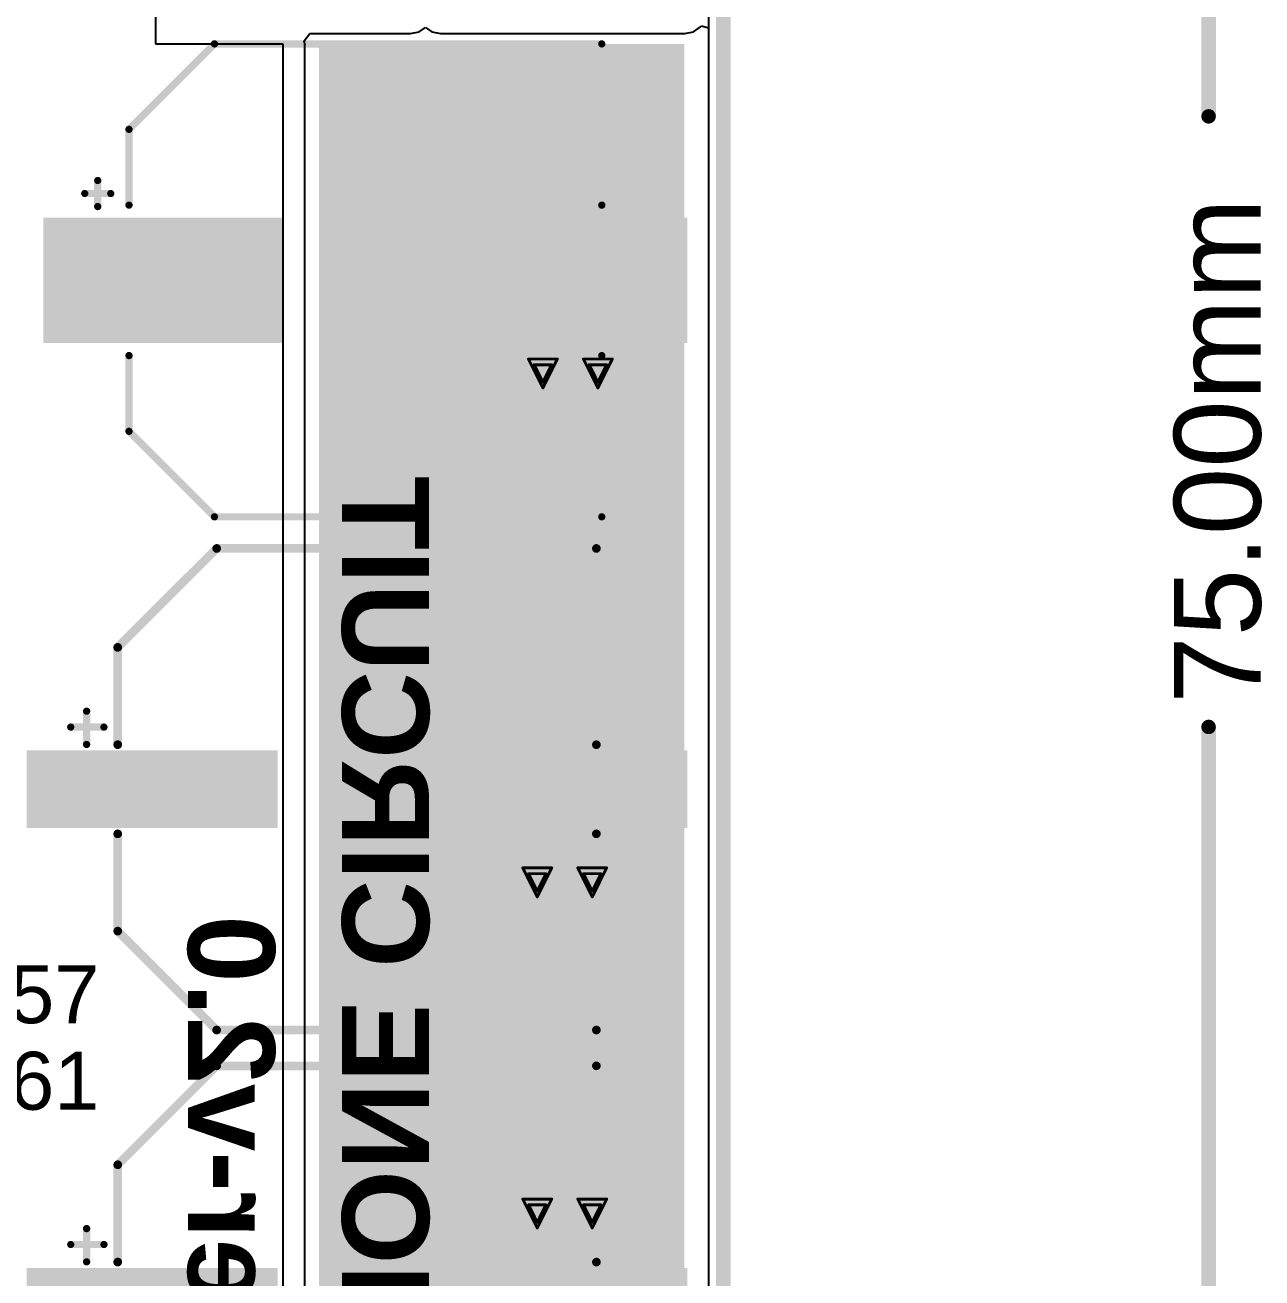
# Model space of a CAD drawing. Header units: inches. Extents: x -1 to 208, y -10 to 150.
# Drawn here: x 67.74 to 89.45, y 22.07 to 44.05 of the extents above; entities that cross this region are included whole.
import ezdxf

# ---------------------------------------------------------------- set-up
doc = ezdxf.new("R2010")
doc.units = ezdxf.units.IN
for name, color, linetype in [('Board Outline', 216, 'Continuous'), ('Bottom Layer', 5, 'Continuous'), ('Bottom Overlay', 54, 'Continuous'), ('Dimensions', 6, 'Continuous'), ('Drill Drawing', 1, 'Continuous'), ('Top Layer', 1, 'Continuous'), ('Top Overlay', 2, 'Continuous'), ('Top Paste', 8, 'Continuous'), ('Top Solder', 216, 'Continuous'), ('Via Holes', 16, 'Continuous')]:
    doc.layers.add(name, color=color, linetype=linetype)
doc.styles.add('Arial', font='', dxfattribs={"height": 0.2})
doc.styles.add('Arial_Bold', font='', dxfattribs={"height": 0.2})
doc.styles.get('Arial').set_extended_font_data('Arial')
doc.styles.get('Arial_Bold').set_extended_font_data('Arial', bold=True)

# ---------------------------------------------------------------- blocks, each defined once
blk = doc.blocks.new('VKMD1451K101MV_135')
at = {"layer": 'Top Layer'}
for points in [[(-2.15, 0.63), (2.15, 0.63), (2.15, -0.63), (-2.15, -0.63)], [(5.043, 0.63), (9.343, 0.63), (9.343, -0.63), (5.043, -0.63)]]:
    blk.add_hatch(color=1, dxfattribs=at).paths.add_polyline_path(points)
at = {"layer": 'Top Paste'}
for points in [[(-2.15, 0.63), (2.15, 0.63), (2.15, -0.63), (-2.15, -0.63)], [(5.043, 0.63), (9.343, 0.63), (9.343, -0.63), (5.043, -0.63)]]:
    blk.add_hatch(color=8, dxfattribs=at).paths.add_polyline_path(points)
at = {"layer": 'Top Solder'}
for points in [[(-2.201, 0.681), (2.201, 0.681), (2.201, -0.681), (-2.201, -0.681)], [(4.992, 0.681), (9.394, 0.681), (9.394, -0.681), (4.992, -0.681)]]:
    blk.add_hatch(color=216, dxfattribs=at).paths.add_polyline_path(points)
at = {"layer": 'Top Overlay'}
for points in [[(-0.605, 2.49, 0.152, 0.152, 0), (1.132, 4.226, 0.152, 0.152, 0)], [(1.132, 4.226, 0.152, 0.152, 0), (7.798, 4.226, 0.152, 0.152, 0)], [(7.798, 0.782, 0.152, 0.152, 0), (7.798, 4.226, 0.152, 0.152, 0)], [(-0.605, 0.782, 0.152, 0.152, 0), (-0.605, 2.49, 0.152, 0.152, 0)], [(-1.151, 0.786, 0.127, 0.127, 0), (-1.151, 1.37, 0.127, 0.127, 0)], [(-1.431, 1.091, 0.127, 0.127, 0), (-0.846, 1.091, 0.127, 0.127, 0)], [(-0.605, -2.49, 0.152, 0.152, 0), (-0.605, -0.782, 0.152, 0.152, 0)], [(7.798, -4.226, 0.152, 0.152, 0), (7.798, -0.782, 0.152, 0.152, 0)], [(-0.605, -2.49, 0.152, 0.152, 0), (1.132, -4.226, 0.152, 0.152, 0)], [(1.132, -4.226, 0.152, 0.152, 0), (7.798, -4.226, 0.152, 0.152, 0)]]:
    blk.add_lwpolyline(points, format="xyseb", dxfattribs=at)
for points in [[(1.094, 4.226, 0.0762, 0.0762, 1), (1.17, 4.226, 0.0762, 0.0762, 1)], [(1.094, 4.226, 0.0762, 0.0762, 1), (1.17, 4.226, 0.0762, 0.0762, 1)], [(7.76, 4.226, 0.0762, 0.0762, 1), (7.836, 4.226, 0.0762, 0.0762, 1)], [(7.76, 4.226, 0.0762, 0.0762, 1), (7.836, 4.226, 0.0762, 0.0762, 1)], [(-0.643, 2.49, 0.0762, 0.0762, 1), (-0.567, 2.49, 0.0762, 0.0762, 1)], [(-0.643, 2.49, 0.0762, 0.0762, 1), (-0.567, 2.49, 0.0762, 0.0762, 1)], [(-1.183, 1.37, 0.0635, 0.0635, 1), (-1.119, 1.37, 0.0635, 0.0635, 1)], [(-1.462, 1.091, 0.0635, 0.0635, 1), (-1.399, 1.091, 0.0635, 0.0635, 1)], [(-0.878, 1.091, 0.0635, 0.0635, 1), (-0.815, 1.091, 0.0635, 0.0635, 1)], [(-1.183, 0.786, 0.0635, 0.0635, 1), (-1.119, 0.786, 0.0635, 0.0635, 1)], [(-0.643, 0.782, 0.0762, 0.0762, 1), (-0.567, 0.782, 0.0762, 0.0762, 1)], [(7.76, 0.782, 0.0762, 0.0762, 1), (7.836, 0.782, 0.0762, 0.0762, 1)], [(-0.643, -0.782, 0.0762, 0.0762, 1), (-0.567, -0.782, 0.0762, 0.0762, 1)], [(7.76, -0.782, 0.0762, 0.0762, 1), (7.836, -0.782, 0.0762, 0.0762, 1)], [(-0.643, -2.49, 0.0762, 0.0762, 1), (-0.567, -2.49, 0.0762, 0.0762, 1)], [(-0.643, -2.49, 0.0762, 0.0762, 1), (-0.567, -2.49, 0.0762, 0.0762, 1)], [(1.094, -4.226, 0.0762, 0.0762, 1), (1.17, -4.226, 0.0762, 0.0762, 1)], [(1.094, -4.226, 0.0762, 0.0762, 1), (1.17, -4.226, 0.0762, 0.0762, 1)], [(7.76, -4.226, 0.0762, 0.0762, 1), (7.836, -4.226, 0.0762, 0.0762, 1)], [(7.76, -4.226, 0.0762, 0.0762, 1), (7.836, -4.226, 0.0762, 0.0762, 1)]]:
    blk.add_lwpolyline(points, format="xyseb", close=True, dxfattribs=at)
blk = doc.blocks.new('VKMD1451K101MV_139')
at = {"layer": 'Top Layer'}
for points in [[(-2.15, 0.63), (2.15, 0.63), (2.15, -0.63), (-2.15, -0.63)], [(5.043, 0.63), (9.343, 0.63), (9.343, -0.63), (5.043, -0.63)]]:
    blk.add_hatch(color=1, dxfattribs=at).paths.add_polyline_path(points)
at = {"layer": 'Top Paste'}
for points in [[(-2.15, 0.63), (2.15, 0.63), (2.15, -0.63), (-2.15, -0.63)], [(5.043, 0.63), (9.343, 0.63), (9.343, -0.63), (5.043, -0.63)]]:
    blk.add_hatch(color=8, dxfattribs=at).paths.add_polyline_path(points)
at = {"layer": 'Top Solder'}
for points in [[(-2.201, 0.681), (2.201, 0.681), (2.201, -0.681), (-2.201, -0.681)], [(4.992, 0.681), (9.394, 0.681), (9.394, -0.681), (4.992, -0.681)]]:
    blk.add_hatch(color=216, dxfattribs=at).paths.add_polyline_path(points)
at = {"layer": 'Top Overlay'}
for points in [[(-0.605, 2.49, 0.152, 0.152, 0), (1.132, 4.226, 0.152, 0.152, 0)], [(1.132, 4.226, 0.152, 0.152, 0), (7.798, 4.226, 0.152, 0.152, 0)], [(7.798, 0.782, 0.152, 0.152, 0), (7.798, 4.226, 0.152, 0.152, 0)], [(-0.605, 0.782, 0.152, 0.152, 0), (-0.605, 2.49, 0.152, 0.152, 0)], [(-1.151, 0.786, 0.127, 0.127, 0), (-1.151, 1.37, 0.127, 0.127, 0)], [(-1.431, 1.091, 0.127, 0.127, 0), (-0.846, 1.091, 0.127, 0.127, 0)], [(-0.605, -2.49, 0.152, 0.152, 0), (-0.605, -0.782, 0.152, 0.152, 0)], [(7.798, -4.226, 0.152, 0.152, 0), (7.798, -0.782, 0.152, 0.152, 0)], [(-0.605, -2.49, 0.152, 0.152, 0), (1.132, -4.226, 0.152, 0.152, 0)], [(1.132, -4.226, 0.152, 0.152, 0), (7.798, -4.226, 0.152, 0.152, 0)]]:
    blk.add_lwpolyline(points, format="xyseb", dxfattribs=at)
for points in [[(1.094, 4.226, 0.0762, 0.0762, 1), (1.17, 4.226, 0.0762, 0.0762, 1)], [(1.094, 4.226, 0.0762, 0.0762, 1), (1.17, 4.226, 0.0762, 0.0762, 1)], [(7.76, 4.226, 0.0762, 0.0762, 1), (7.836, 4.226, 0.0762, 0.0762, 1)], [(7.76, 4.226, 0.0762, 0.0762, 1), (7.836, 4.226, 0.0762, 0.0762, 1)], [(-0.643, 2.49, 0.0762, 0.0762, 1), (-0.567, 2.49, 0.0762, 0.0762, 1)], [(-0.643, 2.49, 0.0762, 0.0762, 1), (-0.567, 2.49, 0.0762, 0.0762, 1)], [(-1.183, 1.37, 0.0635, 0.0635, 1), (-1.119, 1.37, 0.0635, 0.0635, 1)], [(-1.462, 1.091, 0.0635, 0.0635, 1), (-1.399, 1.091, 0.0635, 0.0635, 1)], [(-0.878, 1.091, 0.0635, 0.0635, 1), (-0.815, 1.091, 0.0635, 0.0635, 1)], [(-1.183, 0.786, 0.0635, 0.0635, 1), (-1.119, 0.786, 0.0635, 0.0635, 1)], [(-0.643, 0.782, 0.0762, 0.0762, 1), (-0.567, 0.782, 0.0762, 0.0762, 1)], [(7.76, 0.782, 0.0762, 0.0762, 1), (7.836, 0.782, 0.0762, 0.0762, 1)], [(-0.643, -0.782, 0.0762, 0.0762, 1), (-0.567, -0.782, 0.0762, 0.0762, 1)], [(7.76, -0.782, 0.0762, 0.0762, 1), (7.836, -0.782, 0.0762, 0.0762, 1)], [(-0.643, -2.49, 0.0762, 0.0762, 1), (-0.567, -2.49, 0.0762, 0.0762, 1)], [(-0.643, -2.49, 0.0762, 0.0762, 1), (-0.567, -2.49, 0.0762, 0.0762, 1)], [(1.094, -4.226, 0.0762, 0.0762, 1), (1.17, -4.226, 0.0762, 0.0762, 1)], [(1.094, -4.226, 0.0762, 0.0762, 1), (1.17, -4.226, 0.0762, 0.0762, 1)], [(7.76, -4.226, 0.0762, 0.0762, 1), (7.836, -4.226, 0.0762, 0.0762, 1)], [(7.76, -4.226, 0.0762, 0.0762, 1), (7.836, -4.226, 0.0762, 0.0762, 1)]]:
    blk.add_lwpolyline(points, format="xyseb", close=True, dxfattribs=at)
blk = doc.blocks.new('EEEFN1K470UP_140')
at = {"layer": 'Top Layer'}
for points in [[(-5.55, 1), (-1.55, 1), (-1.55, -1), (-5.55, -1)], [(1.55, 1), (5.55, 1), (5.55, -1), (1.55, -1)]]:
    blk.add_hatch(color=1, dxfattribs=at).paths.add_polyline_path(points)
at = {"layer": 'Top Paste'}
for points in [[(-5.55, 1), (-1.55, 1), (-1.55, -1), (-5.55, -1)], [(1.55, 1), (5.55, 1), (5.55, -1), (1.55, -1)]]:
    blk.add_hatch(color=8, dxfattribs=at).paths.add_polyline_path(points)
at = {"layer": 'Top Solder'}
for points in [[(-5.652, 1.102), (-1.448, 1.102), (-1.448, -1.102), (-5.652, -1.102)], [(1.448, 1.102), (5.652, 1.102), (5.652, -1.102), (1.448, -1.102)]]:
    blk.add_hatch(color=216, dxfattribs=at).paths.add_polyline_path(points)
at = {"layer": 'Top Overlay'}
for points in [[(-4.15, 2.65, 0.127, 0.127, 0), (-2.65, 4.15, 0.127, 0.127, 0)], [(-2.65, 4.15, 0.127, 0.127, 0), (4.15, 4.15, 0.127, 0.127, 0)], [(4.15, 1.32, 0.127, 0.127, 0), (4.15, 4.15, 0.127, 0.127, 0)], [(-4.15, 2.65, 0.127, 0.127, 0), (-4.15, 1.32, 0.127, 0.127, 0)], [(-4.699, 1.295, 0.127, 0.127, 0), (-4.699, 1.753, 0.127, 0.127, 0)], [(-4.928, 1.524, 0.127, 0.127, 0), (-4.47, 1.524, 0.127, 0.127, 0)], [(-4.15, -2.65, 0.127, 0.127, 0), (-4.15, -1.32, 0.127, 0.127, 0)], [(4.15, -4.15, 0.127, 0.127, 0), (4.15, -1.32, 0.127, 0.127, 0)], [(-4.15, -2.65, 0.127, 0.127, 0), (-2.65, -4.15, 0.127, 0.127, 0)], [(-2.65, -4.15, 0.127, 0.127, 0), (4.15, -4.15, 0.127, 0.127, 0)]]:
    blk.add_lwpolyline(points, format="xyseb", dxfattribs=at)
for points in [[(-2.682, 4.15, 0.0635, 0.0635, 1), (-2.618, 4.15, 0.0635, 0.0635, 1)], [(-2.682, 4.15, 0.0635, 0.0635, 1), (-2.618, 4.15, 0.0635, 0.0635, 1)], [(4.118, 4.15, 0.0635, 0.0635, 1), (4.182, 4.15, 0.0635, 0.0635, 1)], [(4.118, 4.15, 0.0635, 0.0635, 1), (4.182, 4.15, 0.0635, 0.0635, 1)], [(-4.182, 2.65, 0.0635, 0.0635, 1), (-4.118, 2.65, 0.0635, 0.0635, 1)], [(-4.182, 2.65, 0.0635, 0.0635, 1), (-4.118, 2.65, 0.0635, 0.0635, 1)], [(-4.731, 1.753, 0.0635, 0.0635, 1), (-4.667, 1.753, 0.0635, 0.0635, 1)], [(-4.959, 1.524, 0.0635, 0.0635, 1), (-4.896, 1.524, 0.0635, 0.0635, 1)], [(-4.502, 1.524, 0.0635, 0.0635, 1), (-4.439, 1.524, 0.0635, 0.0635, 1)], [(-4.731, 1.295, 0.0635, 0.0635, 1), (-4.667, 1.295, 0.0635, 0.0635, 1)], [(-4.182, 1.32, 0.0635, 0.0635, 1), (-4.118, 1.32, 0.0635, 0.0635, 1)], [(4.118, 1.32, 0.0635, 0.0635, 1), (4.182, 1.32, 0.0635, 0.0635, 1)], [(-4.182, -1.32, 0.0635, 0.0635, 1), (-4.118, -1.32, 0.0635, 0.0635, 1)], [(4.118, -1.32, 0.0635, 0.0635, 1), (4.182, -1.32, 0.0635, 0.0635, 1)], [(-4.182, -2.65, 0.0635, 0.0635, 1), (-4.118, -2.65, 0.0635, 0.0635, 1)], [(-4.182, -2.65, 0.0635, 0.0635, 1), (-4.118, -2.65, 0.0635, 0.0635, 1)], [(-2.682, -4.15, 0.0635, 0.0635, 1), (-2.618, -4.15, 0.0635, 0.0635, 1)], [(-2.682, -4.15, 0.0635, 0.0635, 1), (-2.618, -4.15, 0.0635, 0.0635, 1)], [(4.118, -4.15, 0.0635, 0.0635, 1), (4.182, -4.15, 0.0635, 0.0635, 1)], [(4.118, -4.15, 0.0635, 0.0635, 1), (4.182, -4.15, 0.0635, 0.0635, 1)]]:
    blk.add_lwpolyline(points, format="xyseb", close=True, dxfattribs=at)

msp = doc.modelspace()

# ---------------------------------------------------------------- hatches: boundary and pattern name
at = {"layer": 'Bottom Layer'}
h = msp.add_hatch(color=5, dxfattribs=at)
edge = h.paths.add_edge_path()
edge.add_arc((76.831, 37.939), 0.3, 0, 360)
h = msp.add_hatch(color=5, dxfattribs=at)
edge = h.paths.add_edge_path()
edge.add_arc((77.796, 37.939), 0.3, 0, 360)
h = msp.add_hatch(color=5, dxfattribs=at)
edge = h.paths.add_edge_path()
edge.add_arc((76.732, 29.008), 0.3, 0, 360)
h = msp.add_hatch(color=5, dxfattribs=at)
edge = h.paths.add_edge_path()
edge.add_arc((77.697, 29.008), 0.3, 0, 360)
h = msp.add_hatch(color=5, dxfattribs=at)
edge = h.paths.add_edge_path()
edge.add_arc((76.732, 23.196), 0.3, 0, 360)
h = msp.add_hatch(color=5, dxfattribs=at)
edge = h.paths.add_edge_path()
edge.add_arc((77.697, 23.196), 0.3, 0, 360)
at = {"layer": 'Top Layer'}
msp.add_hatch(color=1, dxfattribs=at).paths.add_polyline_path([(72.898, 20.932), (79.315, 20.932), (79.315, 43.723), (72.898, 43.723)])
h = msp.add_hatch(color=1, dxfattribs=at)
edge = h.paths.add_edge_path()
edge.add_arc((76.831, 37.939), 0.3, 0, 360)
h = msp.add_hatch(color=1, dxfattribs=at)
edge = h.paths.add_edge_path()
edge.add_arc((77.796, 37.939), 0.3, 0, 360)
h = msp.add_hatch(color=1, dxfattribs=at)
edge = h.paths.add_edge_path()
edge.add_arc((76.732, 29.008), 0.3, 0, 360)
h = msp.add_hatch(color=1, dxfattribs=at)
edge = h.paths.add_edge_path()
edge.add_arc((77.697, 29.008), 0.3, 0, 360)
h = msp.add_hatch(color=1, dxfattribs=at)
edge = h.paths.add_edge_path()
edge.add_arc((76.732, 23.196), 0.3, 0, 360)
h = msp.add_hatch(color=1, dxfattribs=at)
edge = h.paths.add_edge_path()
edge.add_arc((77.697, 23.196), 0.3, 0, 360)
at = {"layer": 'Via Holes'}
h = msp.add_hatch(color=7, dxfattribs=at)
edge = h.paths.add_edge_path()
edge.add_arc((76.831, 37.939), 0.15, 0, 360)
h = msp.add_hatch(color=7, dxfattribs=at)
edge = h.paths.add_edge_path()
edge.add_arc((77.796, 37.939), 0.15, 0, 360)
h = msp.add_hatch(color=7, dxfattribs=at)
edge = h.paths.add_edge_path()
edge.add_arc((76.732, 29.008), 0.15, 0, 360)
h = msp.add_hatch(color=7, dxfattribs=at)
edge = h.paths.add_edge_path()
edge.add_arc((77.697, 29.008), 0.15, 0, 360)
h = msp.add_hatch(color=7, dxfattribs=at)
edge = h.paths.add_edge_path()
edge.add_arc((76.732, 23.196), 0.15, 0, 360)
h = msp.add_hatch(color=7, dxfattribs=at)
edge = h.paths.add_edge_path()
edge.add_arc((77.697, 23.196), 0.15, 0, 360)

# ---------------------------------------------------------------- linework, layer by layer
at = {"layer": 'Board Outline'}
msp.add_lwpolyline([(80, 1.2, 0.254, 0.254, 0), (80, 73.8, 0.254, 0.254, 0)], format="xyseb", dxfattribs=at)
at = {"layer": 'Bottom Layer'}
msp.add_line((79.741, 70.741), (79.741, 4.259), dxfattribs=at)
at = {"layer": 'Dimensions'}
for points in [[(88.519, 42.451, 0.254, 0.254, 0), (88.519, 75, 0.254, 0.254, 0)], [(88.519, 0, 0.254, 0.254, 0), (88.519, 31.736, 0.254, 0.254, 0)]]:
    msp.add_lwpolyline(points, format="xyseb", dxfattribs=at)
for points in [[(88.455, 42.451, 0.127, 0.127, 1), (88.582, 42.451, 0.127, 0.127, 1)], [(88.455, 31.736, 0.127, 0.127, 1), (88.582, 31.736, 0.127, 0.127, 1)]]:
    msp.add_lwpolyline(points, format="xyseb", close=True, dxfattribs=at)
at = {"layer": 'Drill Drawing'}
for points in [[(76.577, 38.193, 0.0508, 0.0508, 0), (77.085, 38.193, 0.0508, 0.0508, 0)], [(76.577, 38.193, 0.0508, 0.0508, 0), (76.831, 37.685, 0.0508, 0.0508, 0)], [(76.679, 38.092, 0.0508, 0.0508, 0), (76.984, 38.092, 0.0508, 0.0508, 0)], [(76.679, 38.092, 0.0508, 0.0508, 0), (76.831, 37.787, 0.0508, 0.0508, 0)], [(76.831, 37.685, 0.0508, 0.0508, 0), (77.085, 38.193, 0.0508, 0.0508, 0)], [(76.831, 37.787, 0.0508, 0.0508, 0), (76.984, 38.092, 0.0508, 0.0508, 0)], [(77.542, 38.193, 0.0508, 0.0508, 0), (78.05, 38.193, 0.0508, 0.0508, 0)], [(77.542, 38.193, 0.0508, 0.0508, 0), (77.796, 37.685, 0.0508, 0.0508, 0)], [(77.644, 38.092, 0.0508, 0.0508, 0), (77.949, 38.092, 0.0508, 0.0508, 0)], [(77.644, 38.092, 0.0508, 0.0508, 0), (77.796, 37.787, 0.0508, 0.0508, 0)], [(77.796, 37.685, 0.0508, 0.0508, 0), (78.05, 38.193, 0.0508, 0.0508, 0)], [(77.796, 37.787, 0.0508, 0.0508, 0), (77.949, 38.092, 0.0508, 0.0508, 0)], [(76.478, 29.262, 0.0508, 0.0508, 0), (76.986, 29.262, 0.0508, 0.0508, 0)], [(76.478, 29.262, 0.0508, 0.0508, 0), (76.732, 28.754, 0.0508, 0.0508, 0)], [(76.732, 28.754, 0.0508, 0.0508, 0), (76.986, 29.262, 0.0508, 0.0508, 0)], [(77.443, 29.262, 0.0508, 0.0508, 0), (77.951, 29.262, 0.0508, 0.0508, 0)], [(77.443, 29.262, 0.0508, 0.0508, 0), (77.697, 28.754, 0.0508, 0.0508, 0)], [(77.697, 28.754, 0.0508, 0.0508, 0), (77.951, 29.262, 0.0508, 0.0508, 0)], [(76.58, 29.161, 0.0508, 0.0508, 0), (76.884, 29.161, 0.0508, 0.0508, 0)], [(76.58, 29.161, 0.0508, 0.0508, 0), (76.732, 28.856, 0.0508, 0.0508, 0)], [(76.732, 28.856, 0.0508, 0.0508, 0), (76.884, 29.161, 0.0508, 0.0508, 0)], [(77.545, 29.161, 0.0508, 0.0508, 0), (77.85, 29.161, 0.0508, 0.0508, 0)], [(77.545, 29.161, 0.0508, 0.0508, 0), (77.697, 28.856, 0.0508, 0.0508, 0)], [(77.697, 28.856, 0.0508, 0.0508, 0), (77.85, 29.161, 0.0508, 0.0508, 0)], [(76.478, 23.45, 0.0508, 0.0508, 0), (76.986, 23.45, 0.0508, 0.0508, 0)], [(76.478, 23.45, 0.0508, 0.0508, 0), (76.732, 22.942, 0.0508, 0.0508, 0)], [(76.58, 23.348, 0.0508, 0.0508, 0), (76.884, 23.348, 0.0508, 0.0508, 0)], [(76.58, 23.348, 0.0508, 0.0508, 0), (76.732, 23.043, 0.0508, 0.0508, 0)], [(76.732, 22.942, 0.0508, 0.0508, 0), (76.986, 23.45, 0.0508, 0.0508, 0)], [(76.732, 23.043, 0.0508, 0.0508, 0), (76.884, 23.348, 0.0508, 0.0508, 0)], [(77.443, 23.45, 0.0508, 0.0508, 0), (77.951, 23.45, 0.0508, 0.0508, 0)], [(77.443, 23.45, 0.0508, 0.0508, 0), (77.697, 22.942, 0.0508, 0.0508, 0)], [(77.545, 23.348, 0.0508, 0.0508, 0), (77.85, 23.348, 0.0508, 0.0508, 0)], [(77.545, 23.348, 0.0508, 0.0508, 0), (77.697, 23.043, 0.0508, 0.0508, 0)], [(77.697, 22.942, 0.0508, 0.0508, 0), (77.951, 23.45, 0.0508, 0.0508, 0)], [(77.697, 23.043, 0.0508, 0.0508, 0), (77.85, 23.348, 0.0508, 0.0508, 0)]]:
    msp.add_lwpolyline(points, format="xyseb", dxfattribs=at)
for points in [[(76.565, 38.193, 0.0254, 0.0254, 1), (76.59, 38.193, 0.0254, 0.0254, 1)], [(76.565, 38.193, 0.0254, 0.0254, 1), (76.59, 38.193, 0.0254, 0.0254, 1)], [(76.666, 38.092, 0.0254, 0.0254, 1), (76.692, 38.092, 0.0254, 0.0254, 1)], [(76.666, 38.092, 0.0254, 0.0254, 1), (76.692, 38.092, 0.0254, 0.0254, 1)], [(76.971, 38.092, 0.0254, 0.0254, 1), (76.996, 38.092, 0.0254, 0.0254, 1)], [(76.971, 38.092, 0.0254, 0.0254, 1), (76.996, 38.092, 0.0254, 0.0254, 1)], [(77.073, 38.193, 0.0254, 0.0254, 1), (77.098, 38.193, 0.0254, 0.0254, 1)], [(77.073, 38.193, 0.0254, 0.0254, 1), (77.098, 38.193, 0.0254, 0.0254, 1)], [(77.53, 38.193, 0.0254, 0.0254, 1), (77.555, 38.193, 0.0254, 0.0254, 1)], [(77.53, 38.193, 0.0254, 0.0254, 1), (77.555, 38.193, 0.0254, 0.0254, 1)], [(77.631, 38.092, 0.0254, 0.0254, 1), (77.657, 38.092, 0.0254, 0.0254, 1)], [(77.631, 38.092, 0.0254, 0.0254, 1), (77.657, 38.092, 0.0254, 0.0254, 1)], [(77.936, 38.092, 0.0254, 0.0254, 1), (77.962, 38.092, 0.0254, 0.0254, 1)], [(77.936, 38.092, 0.0254, 0.0254, 1), (77.962, 38.092, 0.0254, 0.0254, 1)], [(78.038, 38.193, 0.0254, 0.0254, 1), (78.063, 38.193, 0.0254, 0.0254, 1)], [(78.038, 38.193, 0.0254, 0.0254, 1), (78.063, 38.193, 0.0254, 0.0254, 1)], [(76.819, 37.787, 0.0254, 0.0254, 1), (76.844, 37.787, 0.0254, 0.0254, 1)], [(76.819, 37.787, 0.0254, 0.0254, 1), (76.844, 37.787, 0.0254, 0.0254, 1)], [(76.819, 37.685, 0.0254, 0.0254, 1), (76.844, 37.685, 0.0254, 0.0254, 1)], [(76.819, 37.685, 0.0254, 0.0254, 1), (76.844, 37.685, 0.0254, 0.0254, 1)], [(77.784, 37.787, 0.0254, 0.0254, 1), (77.809, 37.787, 0.0254, 0.0254, 1)], [(77.784, 37.787, 0.0254, 0.0254, 1), (77.809, 37.787, 0.0254, 0.0254, 1)], [(77.784, 37.685, 0.0254, 0.0254, 1), (77.809, 37.685, 0.0254, 0.0254, 1)], [(77.784, 37.685, 0.0254, 0.0254, 1), (77.809, 37.685, 0.0254, 0.0254, 1)], [(76.465, 29.262, 0.0254, 0.0254, 1), (76.491, 29.262, 0.0254, 0.0254, 1)], [(76.465, 29.262, 0.0254, 0.0254, 1), (76.491, 29.262, 0.0254, 0.0254, 1)], [(76.973, 29.262, 0.0254, 0.0254, 1), (76.999, 29.262, 0.0254, 0.0254, 1)], [(76.973, 29.262, 0.0254, 0.0254, 1), (76.999, 29.262, 0.0254, 0.0254, 1)], [(77.431, 29.262, 0.0254, 0.0254, 1), (77.456, 29.262, 0.0254, 0.0254, 1)], [(77.431, 29.262, 0.0254, 0.0254, 1), (77.456, 29.262, 0.0254, 0.0254, 1)], [(77.939, 29.262, 0.0254, 0.0254, 1), (77.964, 29.262, 0.0254, 0.0254, 1)], [(77.939, 29.262, 0.0254, 0.0254, 1), (77.964, 29.262, 0.0254, 0.0254, 1)], [(76.567, 29.161, 0.0254, 0.0254, 1), (76.592, 29.161, 0.0254, 0.0254, 1)], [(76.567, 29.161, 0.0254, 0.0254, 1), (76.592, 29.161, 0.0254, 0.0254, 1)], [(76.872, 29.161, 0.0254, 0.0254, 1), (76.897, 29.161, 0.0254, 0.0254, 1)], [(76.872, 29.161, 0.0254, 0.0254, 1), (76.897, 29.161, 0.0254, 0.0254, 1)], [(77.532, 29.161, 0.0254, 0.0254, 1), (77.558, 29.161, 0.0254, 0.0254, 1)], [(77.532, 29.161, 0.0254, 0.0254, 1), (77.558, 29.161, 0.0254, 0.0254, 1)], [(77.837, 29.161, 0.0254, 0.0254, 1), (77.862, 29.161, 0.0254, 0.0254, 1)], [(77.837, 29.161, 0.0254, 0.0254, 1), (77.862, 29.161, 0.0254, 0.0254, 1)], [(76.719, 28.856, 0.0254, 0.0254, 1), (76.745, 28.856, 0.0254, 0.0254, 1)], [(76.719, 28.856, 0.0254, 0.0254, 1), (76.745, 28.856, 0.0254, 0.0254, 1)], [(77.685, 28.856, 0.0254, 0.0254, 1), (77.71, 28.856, 0.0254, 0.0254, 1)], [(77.685, 28.856, 0.0254, 0.0254, 1), (77.71, 28.856, 0.0254, 0.0254, 1)], [(76.719, 28.754, 0.0254, 0.0254, 1), (76.745, 28.754, 0.0254, 0.0254, 1)], [(76.719, 28.754, 0.0254, 0.0254, 1), (76.745, 28.754, 0.0254, 0.0254, 1)], [(77.685, 28.754, 0.0254, 0.0254, 1), (77.71, 28.754, 0.0254, 0.0254, 1)], [(77.685, 28.754, 0.0254, 0.0254, 1), (77.71, 28.754, 0.0254, 0.0254, 1)], [(76.465, 23.45, 0.0254, 0.0254, 1), (76.491, 23.45, 0.0254, 0.0254, 1)], [(76.465, 23.45, 0.0254, 0.0254, 1), (76.491, 23.45, 0.0254, 0.0254, 1)], [(76.567, 23.348, 0.0254, 0.0254, 1), (76.592, 23.348, 0.0254, 0.0254, 1)], [(76.567, 23.348, 0.0254, 0.0254, 1), (76.592, 23.348, 0.0254, 0.0254, 1)], [(76.872, 23.348, 0.0254, 0.0254, 1), (76.897, 23.348, 0.0254, 0.0254, 1)], [(76.872, 23.348, 0.0254, 0.0254, 1), (76.897, 23.348, 0.0254, 0.0254, 1)], [(76.973, 23.45, 0.0254, 0.0254, 1), (76.999, 23.45, 0.0254, 0.0254, 1)], [(76.973, 23.45, 0.0254, 0.0254, 1), (76.999, 23.45, 0.0254, 0.0254, 1)], [(77.431, 23.45, 0.0254, 0.0254, 1), (77.456, 23.45, 0.0254, 0.0254, 1)], [(77.431, 23.45, 0.0254, 0.0254, 1), (77.456, 23.45, 0.0254, 0.0254, 1)], [(77.532, 23.348, 0.0254, 0.0254, 1), (77.558, 23.348, 0.0254, 0.0254, 1)], [(77.532, 23.348, 0.0254, 0.0254, 1), (77.558, 23.348, 0.0254, 0.0254, 1)], [(77.837, 23.348, 0.0254, 0.0254, 1), (77.862, 23.348, 0.0254, 0.0254, 1)], [(77.837, 23.348, 0.0254, 0.0254, 1), (77.862, 23.348, 0.0254, 0.0254, 1)], [(77.939, 23.45, 0.0254, 0.0254, 1), (77.964, 23.45, 0.0254, 0.0254, 1)], [(77.939, 23.45, 0.0254, 0.0254, 1), (77.964, 23.45, 0.0254, 0.0254, 1)], [(76.719, 23.043, 0.0254, 0.0254, 1), (76.745, 23.043, 0.0254, 0.0254, 1)], [(76.719, 23.043, 0.0254, 0.0254, 1), (76.745, 23.043, 0.0254, 0.0254, 1)], [(76.719, 22.942, 0.0254, 0.0254, 1), (76.745, 22.942, 0.0254, 0.0254, 1)], [(76.719, 22.942, 0.0254, 0.0254, 1), (76.745, 22.942, 0.0254, 0.0254, 1)], [(77.685, 23.043, 0.0254, 0.0254, 1), (77.71, 23.043, 0.0254, 0.0254, 1)], [(77.685, 23.043, 0.0254, 0.0254, 1), (77.71, 23.043, 0.0254, 0.0254, 1)], [(77.685, 22.942, 0.0254, 0.0254, 1), (77.71, 22.942, 0.0254, 0.0254, 1)], [(77.685, 22.942, 0.0254, 0.0254, 1), (77.71, 22.942, 0.0254, 0.0254, 1)]]:
    msp.add_lwpolyline(points, format="xyseb", close=True, dxfattribs=at)
at = {"layer": 'Top Layer'}
for p, q in [((70.028, 56.134), (70.028, 43.723)), ((74.657, 43.936), (74.77, 44.011)), ((74.77, 44.011), (74.883, 43.936)), ((79.473, 43.936), (79.599, 44.02)), ((79.599, 44.02), (79.614, 44.042)), ((79.614, 44.042), (79.741, 44.004)), ((79.741, 44.004), (79.741, 4.259)), ((72.642, 43.779), (72.742, 43.906)), ((72.653, 43.723), (72.642, 43.779)), ((72.742, 43.906), (74.508, 43.906)), ((74.508, 43.906), (74.657, 43.936)), ((74.883, 43.936), (75.032, 43.906)), ((75.032, 43.906), (79.324, 43.906)), ((79.324, 43.906), (79.473, 43.936)), ((70.028, 43.723), (72.265, 43.723)), ((72.265, 43.723), (72.265, 20.932)), ((72.653, 20.932), (72.653, 43.723))]:
    msp.add_line(p, q, dxfattribs=at)

# ---------------------------------------------------------------- block references
for name, p in [('EEEFN1K470UP_140', (73.715, 39.573)), ('VKMD1451K101MV_139', (69.972, 30.642)), ('VKMD1451K101MV_135', (69.972, 21.562))]:
    msp.add_blockref(name, p)

# ---------------------------------------------------------------- texts
at = {"layer": 'Bottom Overlay', "style": 'Arial_Bold', "text_generation_flag": 2}
for s, p in [('TELEPHONE CIRCUIT', (73.307, 13.906)), ('Ver-v2.0', (70.6, 20.149))]:
    msp.add_text(s, height=1.524, rotation=270, dxfattribs=at).set_placement(p)
at = {"layer": 'Dimensions', "style": 'Arial'}
msp.add_text('75.00mm', height=1.524, rotation=90, dxfattribs=at).set_placement((89.433, 32.142))
at = {"layer": 'Top Overlay', "style": 'Arial'}
for s, p in [('C57', (66.439, 26.536)), ('C61', (66.439, 25.018))]:
    msp.add_text(s, height=1.016, dxfattribs=at).set_placement(p)

doc.saveas('drawing.dxf')
